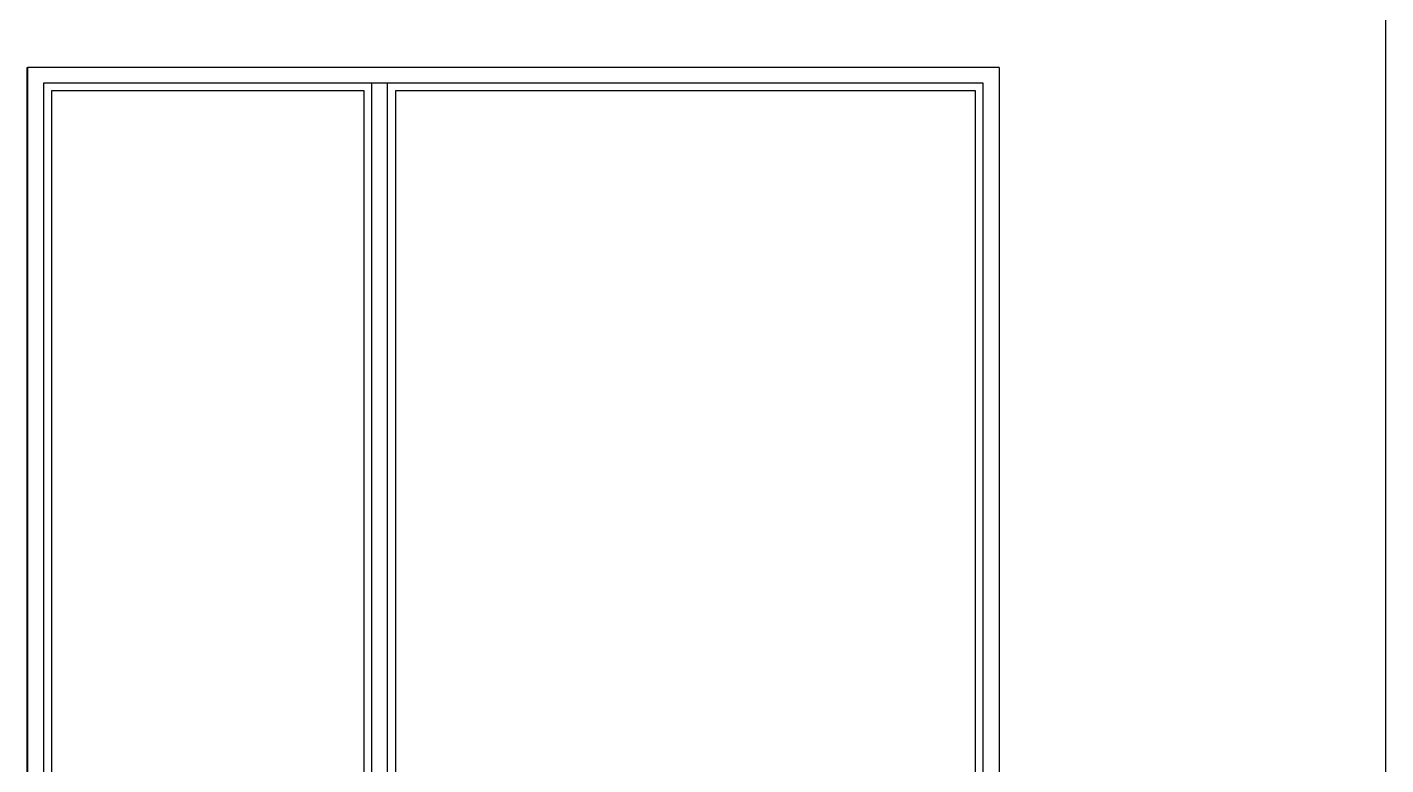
# Model space of a CAD drawing. Header units: metres. Extents: x 294 to 1101, y -498 to -355.
# Drawn here: x 489.765 to 493.221, y -488.219 to -486.343 of the extents above; entities that cross this region are included whole.
import ezdxf

# ---------------------------------------------------------------- set-up
doc = ezdxf.new("R2010")
doc.units = ezdxf.units.M
doc.layers.add('win', color=206, linetype='Continuous')

msp = doc.modelspace()

# ---------------------------------------------------------------- linework, layer by layer
for p, q in [((493.2213, -489.1849), (493.2213, -482.3049)), ((489.7652, -486.4449), (489.767, -486.4449)), ((489.7652, -486.4849), (489.7652, -486.4449)), ((492.2374, -486.4449), (489.767, -486.4449)), ((489.767, -486.4849), (489.767, -486.4449)), ((492.2374, -486.4449), (492.2374, -489.1849)), ((489.7652, -486.4849), (489.767, -486.4849)), ((489.7652, -486.5049), (489.7652, -486.4849)), ((489.767, -486.5049), (489.7652, -486.5049)), ((489.7652, -489.1249), (489.7652, -486.5049)), ((489.767, -486.5049), (489.767, -486.4849)), ((489.767, -489.1249), (489.767, -486.5049))]:
    msp.add_line(p, q)
at = {"layer": 'win'}
for p, q in [((490.6422, -486.4849), (489.807, -486.4849)), ((489.807, -486.4849), (489.807, -489.1449)), ((490.6222, -486.5049), (489.827, -486.5049)), ((489.827, -486.5049), (489.827, -489.1249)), ((490.6222, -489.1249), (490.6222, -486.5049)), ((490.6422, -489.1449), (490.6422, -486.4849)), ((490.6822, -486.4849), (490.6422, -486.4849)), ((492.1974, -486.4849), (490.6822, -486.4849)), ((490.6822, -489.1449), (490.6822, -486.4849)), ((490.7022, -486.5049), (490.7022, -489.1249)), ((492.1774, -486.5049), (490.7022, -486.5049)), ((492.1774, -489.1249), (492.1774, -486.5049)), ((492.1974, -489.1449), (492.1974, -486.4849))]:
    msp.add_line(p, q, dxfattribs=at)

doc.saveas('drawing.dxf')
